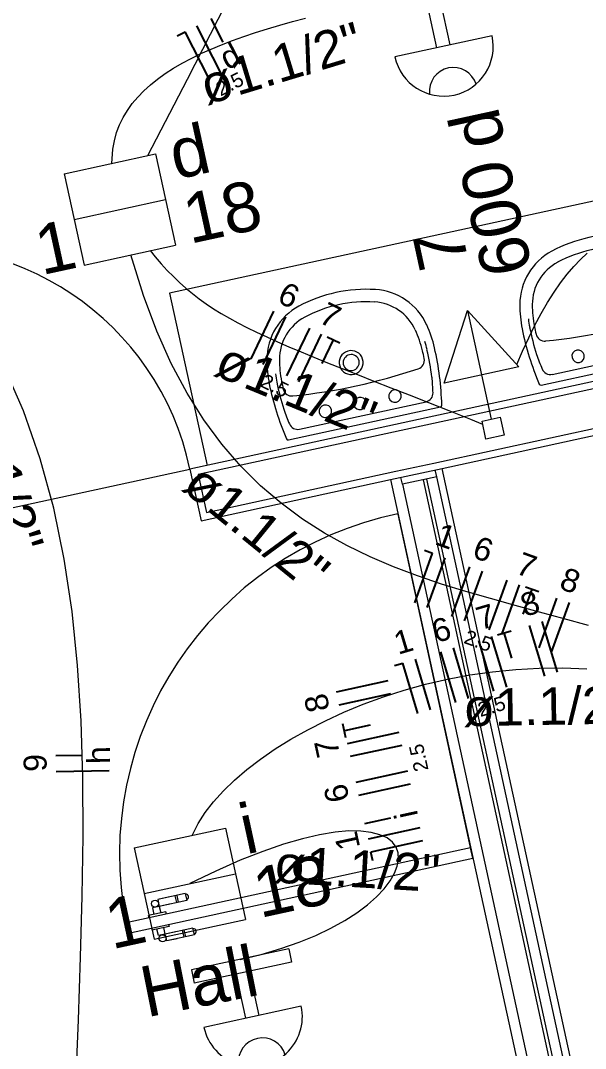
# Model space of a CAD drawing. Header units: millimetres. Extents: x -395 to 1008, y 9 to 692.
# Drawn here: x -36.458 to -34.856, y 50.314 to 53.233 of the extents above; entities that cross this region are included whole.
import ezdxf

# ---------------------------------------------------------------- set-up
doc = ezdxf.new("R2010")
doc.units = ezdxf.units.MM
doc.header["$LTSCALE"] = 0.1
doc.header["$MEASUREMENT"] = 0
for name, color, linetype, lineweight in [('.10 ultra fina', 240, 'Continuous', 5), ('.15', 150, 'Continuous', 15), ('.20', 130, 'Continuous', 5), ('.25', 70, 'Continuous', 5), ('.30', 50, 'Continuous', 5), ('.40 Interno parede', 27, 'Continuous', 5)]:
    doc.layers.add(name, color=color, linetype=linetype, lineweight=lineweight)
doc.styles.add('Arial', font='arial.ttf')
doc.styles.add('MicrosoftHimalaya', font='himalaya.ttf')

# ---------------------------------------------------------------- blocks, each defined once
blk = doc.blocks.new('eeetet')
at = {"layer": '.10 ultra fina', "color": 240, "lineweight": 5}
for p, q in [((659.6071, 113.0761), (657.1641, 112.5449)), ((659.7133, 112.5875), (657.2215, 112.0457)), ((659.698, 112.5637), (657.2453, 112.0304)), ((657.1641, 112.5449), (657.2704, 112.0563)), ((657.9136, 112.0631), (659.6139, 112.4329)), ((657.9374, 112.0479), (659.5986, 112.4091)), ((658.2498, 112.3148), (658.6084, 112.3928)), ((658.2186, 112.2845), (658.6495, 112.3782)), ((657.5326, 112.1589), (657.8917, 112.237)), ((657.5013, 112.1285), (657.9327, 112.2223)), ((657.8061, 112.0398), (657.9136, 112.0631)), ((656.4398, 111.8757), (657.2215, 112.0457)), ((657.2215, 112.0457), (657.2534, 111.8991)), ((657.2687, 111.9229), (657.8061, 112.0398)), ((657.7908, 112.016), (657.9374, 112.0479)), ((657.9221, 112.0241), (657.9179, 112.0436)), ((658.3624, 110.0935), (657.9374, 112.0479)), ((657.2453, 112.0304), (657.2687, 111.9229)), ((657.2534, 111.8991), (657.7908, 112.016)), ((657.7908, 112.016), (658.2158, 110.0616)), ((657.8244, 112.0028), (657.8202, 112.0224)), ((657.9221, 112.0241), (657.8244, 112.0028)), ((657.8244, 112.0028), (658.2409, 110.0876)), ((657.883, 112.0156), (658.2995, 110.1003)), ((657.8928, 112.0177), (658.3093, 110.1024)), ((658.3386, 110.1088), (657.9221, 112.0241)), ((658.0246, 110.9411), (657.8121, 111.9183)), ((658.0182, 110.9704), (657.041, 110.7579)), ((658.0246, 110.9411), (658.0182, 110.9704)), ((657.0474, 110.7286), (658.0246, 110.9411)), ((657.2087, 110.841), (657.1305, 110.824)), ((657.1843, 110.8356), (657.1885, 110.8161)), ((657.2087, 110.841), (657.213, 110.8214)), ((657.1599, 110.8303), (657.1305, 110.824)), ((657.1305, 110.824), (657.1348, 110.8044)), ((657.213, 110.8214), (657.1348, 110.8044)), ((657.1641, 110.8108), (657.1348, 110.8044)), ((657.1794, 110.8346), (657.1836, 110.815)), ((657.1535, 110.789), (657.1046, 110.7784)), ((657.106, 110.7721), (657.1046, 110.7784)), ((657.1348, 110.8044), (657.1152, 110.8002)), ((657.1152, 110.8002), (657.1193, 110.7816)), ((657.1348, 110.8044), (657.1388, 110.7859)), ((657.1549, 110.7827), (657.1535, 110.789)), ((657.041, 110.7579), (657.0474, 110.7286)), ((657.1612, 110.7534), (657.1625, 110.7475)), ((657.1124, 110.7428), (657.1137, 110.7369)), ((657.1625, 110.7475), (657.1137, 110.7369)), ((657.1324, 110.7215), (657.1283, 110.7401)), ((657.1519, 110.7258), (657.1324, 110.7215)), ((657.1519, 110.7258), (657.1479, 110.7443)), ((657.2301, 110.7428), (657.1519, 110.7258)), ((657.1812, 110.7321), (657.1519, 110.7258)), ((657.1561, 110.7062), (657.1519, 110.7258)), ((657.2343, 110.7232), (657.1561, 110.7062)), ((657.205, 110.7168), (657.2008, 110.7364)), ((657.2099, 110.7179), (657.2056, 110.7374)), ((657.2343, 110.7232), (657.2301, 110.7428)), ((657.1855, 110.7126), (657.1561, 110.7062))]:
    blk.add_line(p, q, dxfattribs=at)
for centre in [(657.1229, 110.8121), (657.1442, 110.7139)]:
    blk.add_circle(centre, 0.01, dxfattribs=at)
for centre, radius, start, end in [((658.4392, 112.3074), 0.4049, 86.3703, 118.1648), ((656.4439, 111.8827), 0.7947, 11.8603, 100.4854), ((658.4392, 112.3074), 0.3695, 86.3703, 118.1648), ((658.3296, 112.5128), 0.1721, 118.1648, 179.9507), ((658.3296, 112.5128), 0.1367, 118.1648, 179.9507), ((657.722, 112.1514), 0.4049, 86.3703, 118.1648), ((657.7369, 112.3839), 0.1721, 24.5843, 86.3703), ((657.6123, 112.3568), 0.1721, 118.1648, 179.9507), ((657.722, 112.1514), 0.3695, 86.3703, 118.1648), ((657.7369, 112.3839), 0.1367, 24.5843, 86.3702), ((658.5118, 112.5125), 0.3543, 179.9512, 191.1465), ((658.5118, 112.5125), 0.3189, 179.9507, 191.1459), ((657.6123, 112.3568), 0.1367, 118.1648, 179.9507), ((658.5118, 112.5125), 0.3323, 186.9749, 191.1458), ((658.0667, 114.0209), 1.6197, 275.8127, 288.7224), ((657.5713, 112.308), 0.3189, 13.3891, 24.5844), ((657.5713, 112.308), 0.3543, 13.389, 24.5842), ((658.9731, 112.6102), 0.826, 191.6177, 203.0134), ((658.8592, 112.5809), 0.6866, 191.146, 197.7494), ((658.6095, 112.5291), 0.418, 190.7865, 193.8843), ((658.2284, 112.4345), 0.0253, 193.5001, 275.8126), ((657.6792, 112.3483), 0.0339, 16.6668, 16.5961), ((657.5713, 112.308), 0.3323, 13.3892, 17.5601), ((657.2264, 112.2258), 0.6866, 6.7855, 13.3889), ((657.1096, 112.2051), 0.827, 1.5365, 12.918), ((658.3231, 112.3661), 0.0177, 102.2675, 282.2675), ((658.3231, 112.3661), 0.0177, 282.2675, 102.2675), ((657.7946, 112.3565), 0.3543, 179.9512, 191.1465), ((657.7946, 112.3565), 0.3189, 179.9507, 191.1459), ((657.6792, 112.3483), 0.0228, 102.2675, 282.2675), ((657.6792, 112.3483), 0.0228, 282.2675, 102.2675), ((657.8615, 112.3547), 0.0253, 288.7224, 11.0349), ((657.4755, 112.2826), 0.418, 10.6511, 13.7488), ((658.8542, 112.5921), 0.6853, 198.7726, 202.4848), ((657.3494, 113.8649), 1.6197, 275.8127, 288.7224), ((658.2444, 112.3397), 0.0253, 202.4845, 282.2675), ((657.7946, 112.3565), 0.3323, 186.9749, 191.1458), ((657.8923, 112.3732), 0.418, 190.7865, 193.8843), ((657.2267, 112.2382), 0.6853, 2.0505, 5.7628), ((658.2558, 112.4543), 0.826, 191.6177, 203.0134), ((658.142, 112.4249), 0.6866, 191.146, 197.7494), ((657.5112, 112.2786), 0.0253, 193.5001, 275.8126), ((657.8037, 112.2531), 0.0177, 102.2675, 282.2675), ((657.8037, 112.2531), 0.0177, 282.2675, 102.2675), ((658.2175, 112.2894), 0.00506, 203.0092, 282.2633), ((657.7045, 112.2321), 0.0177, 102.2675, 282.2675), ((657.7045, 112.2321), 0.0177, 282.2675, 102.2675), ((657.8863, 112.2619), 0.0253, 282.268, 2.0509), ((658.137, 112.4361), 0.6853, 198.7726, 202.4848), ((657.6059, 112.2101), 0.0177, 102.2675, 282.2675), ((657.6059, 112.2101), 0.0177, 282.2675, 102.2675), ((657.9317, 112.2272), 0.00506, 282.2704, 1.5394), ((657.5272, 112.1838), 0.0253, 202.4845, 282.2675), ((657.5003, 112.1334), 0.00506, 203.0092, 282.2633), ((658.0103, 110.9503), 0.9882, 101.5728, 191.2173), ((657.2108, 110.8312), 0.00749, 282.2675, 102.2675), ((657.2322, 110.733), 0.00749, 282.2675, 102.2675)]:
    blk.add_arc(centre, radius, start, end, dxfattribs=at)
at = {"layer": '.10 ultra fina', "color": 240, "lineweight": 5, "insert": (657.0992, 110.4871), "char_height": 0.144, "width": 0.461328, "attachment_point": 7, "rotation": 11.2657, "line_spacing_factor": 0.9, "style": 'MicrosoftHimalaya'}
blk.add_mtext('Hall', dxfattribs=at)

msp = doc.modelspace()

# ---------------------------------------------------------------- linework, layer by layer
at = {"layer": '.15', "color": 150, "lineweight": 15}
for p, q in [((-35.2398, 53.1633), (-35.2671, 53.2888)), ((-35.2773, 53.1551), (-35.3046, 53.2807)), ((-35.1206, 53.1892), (-35.3966, 53.1292)), ((-36.3346, 52.7975), (-36.0756, 52.8538)), ((-36.0756, 52.8538), (-36.0193, 52.5948)), ((-36.3346, 52.7975), (-36.2783, 52.5385)), ((-36.3064, 52.668), (-36.0475, 52.7243)), ((-36.2783, 52.5385), (-36.0193, 52.5948)), ((-35.2565, 52.2033), (-35.1906, 52.4095)), ((-35.1906, 52.4095), (-35.1507, 52.2263)), ((-35.1906, 52.4095), (-35.0449, 52.2493)), ((-35.0449, 52.2493), (-35.2565, 52.2033)), ((-35.1507, 52.2263), (-35.1235, 52.1012)), ((-35.1494, 52.0956), (-35.0976, 52.1068)), ((-35.1382, 52.0437), (-35.1494, 52.0956)), ((-35.0976, 52.1068), (-35.0863, 52.055)), ((-35.0863, 52.055), (-35.1382, 52.0437)), ((-36.1359, 50.8835), (-35.8769, 50.9398)), ((-35.8769, 50.9398), (-35.8206, 50.6808)), ((-36.1359, 50.8835), (-36.0796, 50.6245)), ((-36.1077, 50.754), (-35.8488, 50.8103)), ((-36.0796, 50.6245), (-35.8206, 50.6808)), ((-35.6978, 50.5971), (-35.9738, 50.5371)), ((-35.6978, 50.5971), (-35.6896, 50.5596)), ((-35.6896, 50.5596), (-35.9657, 50.4996)), ((-35.9738, 50.5371), (-35.9657, 50.4996)), ((-35.8191, 50.4), (-35.8464, 50.5255)), ((-35.7816, 50.4081), (-35.8089, 50.5337)), ((-35.6623, 50.4341), (-35.9384, 50.3741))]:
    msp.add_line(p, q, dxfattribs=at)
for centre, radius, start, end in [((-35.2586, 53.1592), 0.1412, 192.2675, 12.2675), ((-35.2309, 53.0317), 0.0678, 17.0728, 186.4505), ((-35.8003, 50.4041), 0.1412, 192.2673, 12.2677), ((-35.7726, 50.2766), 0.0678, 17.073, 186.4507)]:
    msp.add_arc(centre, radius, start, end, dxfattribs=at)
at = {"layer": '.20', "color": 130, "lineweight": 20}
for points in [[(-36.0975, 52.849), (-35.9853, 53.0659), (-35.898, 53.2363), (-35.8154, 53.3992), (-35.7378, 53.5547), (-35.6652, 53.7028), (-35.5978, 53.8436), (-35.5357, 53.9771), (-35.4791, 54.1034), (-35.4282, 54.2226), (-35.3831, 54.3346), (-35.344, 54.4395), (-35.3109, 54.5375), (-35.2841, 54.6284), (-35.2637, 54.7124), (-35.2499, 54.7896)], [(-36.1992, 52.8269), (-36.1968, 52.8676), (-36.1923, 52.8914), (-36.1859, 52.9143), (-36.1776, 52.9362), (-36.1674, 52.9572), (-36.1554, 52.9774), (-36.1417, 52.9967), (-36.1262, 53.0152), (-36.109, 53.033), (-36.0903, 53.05), (-36.07, 53.0663), (-36.0481, 53.082), (-36.0248, 53.097), (-36.0002, 53.1115), (-35.9741, 53.1253), (-35.9468, 53.1386), (-35.9182, 53.1515), (-35.8884, 53.1638), (-35.8574, 53.1757), (-35.8254, 53.1872), (-35.7923, 53.1983), (-35.7582, 53.209), (-35.7232, 53.2195), (-35.6873, 53.2297), (-35.6505, 53.2396)], [(-36.3013, 50.2131), (-36.2945, 50.3951), (-36.2883, 50.573), (-36.2835, 50.747), (-36.2811, 50.9168), (-36.2819, 51.0825), (-36.2868, 51.2441), (-36.2966, 51.4015), (-36.3122, 51.5547), (-36.3345, 51.7036), (-36.3644, 51.8483), (-36.4027, 51.9886), (-36.4503, 52.1246), (-36.508, 52.2563), (-36.5768, 52.3835), (-36.6575, 52.5062), (-36.751, 52.6245), (-36.8581, 52.7382), (-36.9797, 52.8474), (-37.1168, 52.952), (-37.27, 53.052)], [(-34.8476, 51.5148), (-34.9166, 51.5343), (-34.986, 51.5533), (-35.0556, 51.5721), (-35.1253, 51.5913), (-35.1949, 51.6113), (-35.264, 51.6327), (-35.3326, 51.656), (-35.4003, 51.6816), (-35.467, 51.71), (-35.5325, 51.7418), (-35.5965, 51.7774), (-35.6589, 51.8173), (-35.7193, 51.862), (-35.7777, 51.912), (-35.8338, 51.9678), (-35.8874, 52.0299), (-35.9382, 52.0988), (-35.9861, 52.175), (-36.0308, 52.2589), (-36.0722, 52.3511), (-36.1099, 52.4521), (-36.1452, 52.5674)], [(-36.0908, 52.5793), (-36.0763, 52.5616), (-36.0593, 52.5419), (-36.0422, 52.5233), (-36.0249, 52.5056), (-36.0073, 52.4888), (-35.9894, 52.4728), (-35.9709, 52.4575), (-35.9517, 52.4427), (-35.9318, 52.4284), (-35.9109, 52.4146), (-35.8891, 52.401), (-35.8661, 52.3876), (-35.8418, 52.3744), (-35.8162, 52.3612), (-35.789, 52.3479), (-35.7602, 52.3344), (-35.7297, 52.3207), (-35.6973, 52.3066), (-35.6629, 52.292), (-35.6264, 52.2769), (-35.5876, 52.2612), (-35.5465, 52.2447), (-35.5029, 52.2274), (-35.4567, 52.2092), (-35.4077, 52.19), (-35.3559, 52.1697), (-35.3012, 52.1481), (-35.2433, 52.1253), (-35.1823, 52.101), (-35.1476, 52.0871)], [(-35.0509, 52.2558), (-35.0346, 52.2936), (-35.017, 52.3316), (-34.9992, 52.3674), (-34.9813, 52.401), (-34.9632, 52.4323), (-34.9449, 52.4613), (-34.9265, 52.4881), (-34.9079, 52.5126), (-34.8892, 52.5347), (-34.8704, 52.5545), (-34.8515, 52.5719)], [(-35.9717, 50.9192), (-35.9546, 50.9533), (-35.9347, 50.984), (-35.9108, 51.0147), (-35.8829, 51.0454), (-35.8513, 51.076), (-35.8162, 51.1061), (-35.7777, 51.1357), (-35.736, 51.1645), (-35.6913, 51.1924), (-35.6438, 51.2193), (-35.5937, 51.2449), (-35.5411, 51.2691), (-35.4862, 51.2917), (-35.4293, 51.3125), (-35.3704, 51.3314), (-35.3098, 51.3481), (-35.2476, 51.3626), (-35.184, 51.3746), (-35.1193, 51.3839), (-35.0535, 51.3905), (-34.9869, 51.3941), (-34.9197, 51.3945), (-34.8519, 51.3916)], [(-35.8358, 50.5671), (-35.7758, 50.5814), (-35.72, 50.5977), (-35.6684, 50.6157), (-35.621, 50.6352), (-35.5779, 50.6559), (-35.539, 50.6775), (-35.5045, 50.6997), (-35.4743, 50.7223), (-35.4485, 50.7451), (-35.4271, 50.7677), (-35.4101, 50.7899), (-35.3976, 50.8115), (-35.3897, 50.8321), (-35.3863, 50.8515), (-35.3875, 50.8694), (-35.3933, 50.8856), (-35.4038, 50.8998), (-35.4189, 50.9118), (-35.4388, 50.9212), (-35.4634, 50.9278), (-35.4928, 50.9314), (-35.527, 50.9317), (-35.5661, 50.9283), (-35.61, 50.9211), (-35.6589, 50.9098), (-35.7127, 50.8941), (-35.7716, 50.8738), (-35.8354, 50.8485), (-35.9043, 50.818), (-35.9782, 50.7822)]]:
    msp.add_lwpolyline(points, dxfattribs=at)
at = {"layer": '.25', "color": 70, "lineweight": 25}
for p, q in [((-35.884, 53.1713), (-35.9181, 53.2381)), ((-36.0138, 53.1893), (-35.9915, 53.2007)), ((-35.9233, 53.067), (-35.9915, 53.2007)), ((-35.8899, 53.0841), (-35.9581, 53.2177)), ((-35.8045, 52.2721), (-35.7397, 52.4074)), ((-35.7707, 52.2559), (-35.7059, 52.3912)), ((-35.7031, 52.2235), (-35.6383, 52.3588)), ((-35.6692, 52.2073), (-35.6044, 52.3426)), ((-35.603, 52.2588), (-35.5706, 52.3264)), ((-35.5887, 52.3351), (-35.5526, 52.3178)), ((-35.3404, 51.5791), (-35.2895, 51.7201)), ((-35.313, 51.7286), (-35.2895, 51.7201)), ((-35.3051, 51.5663), (-35.2542, 51.7074)), ((-35.2346, 51.5409), (-35.1837, 51.6819)), ((-35.1993, 51.5281), (-35.1484, 51.6692)), ((-35.1288, 51.5027), (-35.0779, 51.6438)), ((-35.0935, 51.4899), (-35.0426, 51.631)), ((-35.0261, 51.6251), (-34.9885, 51.6115)), ((-35.0328, 51.5477), (-35.0073, 51.6183)), ((-34.9877, 51.4517), (-34.9368, 51.5928)), ((-34.9524, 51.439), (-34.9015, 51.5801)), ((-34.9716, 51.3717), (-35.0143, 51.5155)), ((-34.9357, 51.3824), (-34.9784, 51.5261)), ((-35.0794, 51.3396), (-35.1222, 51.4834)), ((-35.1054, 51.4884), (-35.0671, 51.4998)), ((-35.0649, 51.4222), (-35.0862, 51.4941)), ((-35.1873, 51.3076), (-35.23, 51.4513)), ((-35.1154, 51.3289), (-35.1581, 51.4727)), ((-35.2232, 51.2969), (-35.266, 51.4407)), ((-35.3977, 51.4015), (-35.3738, 51.4086)), ((-35.331, 51.2648), (-35.3738, 51.4086)), ((-35.2951, 51.2755), (-35.3378, 51.4193)), ((-35.4169, 51.3578), (-35.5635, 51.3259)), ((-35.409, 51.3211), (-35.5556, 51.2893)), ((-35.5354, 51.1964), (-35.5439, 51.2355)), ((-35.4663, 51.2319), (-35.5396, 51.216)), ((-35.3851, 51.2112), (-35.5316, 51.1793)), ((-35.3771, 51.1746), (-35.5237, 51.1427)), ((-36.2831, 51.1461), (-36.358, 51.1448)), ((-36.2072, 51.1026), (-36.3572, 51.0999)), ((-35.3612, 51.1013), (-35.5077, 51.0694)), ((-35.3532, 51.0647), (-35.4998, 51.0328)), ((-35.409, 50.9682), (-35.4823, 50.9523)), ((-35.3262, 50.9403), (-35.4727, 50.9084)), ((-35.3182, 50.9037), (-35.4648, 50.8718)), ((-35.4595, 50.8474), (-35.4648, 50.8718))]:
    msp.add_line(p, q, dxfattribs=at)

# ---------------------------------------------------------------- block references
at = {"layer": '.30'}
msp.add_blockref('eeetet', (-693.1998, -60.0867), dxfattribs=at)

# ---------------------------------------------------------------- texts
at = {"layer": '.40 Interno parede', "color": 27, "line_spacing_factor": 0.9, "style": 'Arial'}
for s, insert, char_height, width, attachment_point, rotation in [('ø1.1/2"', (-35.7039, 53.0582), 0.1059, 0.925083, 8, 16.9371), ('d', (-35.8486, 53.1015), 0.0653, 0.100107, 8, 27.0212), ('2.5', (-35.8558, 53.034), 0.04059, 0.152915, 8, 27.0212), ('d', (-35.0919, 52.9392), 0.1412, 0.216899, 8, 102.2677), ('d', (-36.0179, 52.7789), 0.1412, 0.216899, 7, 12.2675), ('600', (-35.039, 52.6862), 0.1412, 0.650698, 8, 102.2677), ('18', (-35.9782, 52.5962), 0.1412, 0.433799, 7, 12.2675), ('1', (-36.3988, 52.5093), 0.1412, 0.216899, 7, 12.2675), ('7', (-35.1976, 52.597), 0.1412, 0.216899, 8, 102.2677), ('6', (-35.7115, 52.4228), 0.0653, 0.100107, 8, 334.4073), ('7', (-35.5933, 52.3661), 0.0653, 0.100107, 8, 334.4073), ('ø1.1/2"', (-35.6979, 52.1348), 0.1059, 0.925083, 8, 337.57), ('2.5', (-35.7462, 52.1774), 0.04059, 0.152915, 8, 334.4073), ('ø1.1/2"', (-36.5646, 51.9365), 0.1059, 0.925083, 8, 287.3331), ('ø1.1/2"', (-35.8234, 51.7515), 0.1059, 0.925083, 8, 320.8683), ('1', (-35.2631, 51.7382), 0.0653, 0.100107, 8, 340.1541), ('6', (-35.1571, 51.7003), 0.0653, 0.100107, 8, 340.1541), ('7', (-35.0338, 51.6555), 0.0653, 0.100107, 8, 340.1541), ('8', (-34.9101, 51.6113), 0.0653, 0.100107, 8, 340.1541), ('8', (-35.0038, 51.5456), 0.0653, 0.100107, 8, 16.559), ('7', (-35.1298, 51.5085), 0.0653, 0.100107, 8, 16.559), ('6', (-35.2552, 51.471), 0.0653, 0.100107, 8, 16.559), ('1', (-35.3633, 51.4388), 0.0653, 0.100107, 8, 16.559), ('2.5', (-35.167, 51.4522), 0.04059, 0.152915, 8, 340.1541), ('ø1.1/2"', (-34.9665, 51.2301), 0.1059, 0.925083, 8, 0.9582), ('8', (-35.5853, 51.302), 0.0653, 0.100107, 8, 102.2677), ('2.5', (-35.1163, 51.2657), 0.04059, 0.152915, 8, 16.559), ('h', (-36.2047, 51.1476), 0.0653, 0.100107, 8, 91.0549), ('7', (-35.5573, 51.1735), 0.0653, 0.100107, 8, 102.2677), ('2.5', (-35.3087, 51.1437), 0.04059, 0.152915, 8, 102.2677), ('9', (-36.3836, 51.1256), 0.0653, 0.100107, 8, 91.0549), ('6', (-35.5295, 51.0455), 0.0653, 0.100107, 8, 102.2677), ('i', (-35.8192, 50.8649), 0.1412, 0.086646, 7, 12.2675), ('i', (-35.3326, 50.985), 0.0653, 0.03999, 8, 102.2677), ('1', (-35.5001, 50.9102), 0.0653, 0.100107, 8, 102.2677), ('ø1.1/2"', (-35.5073, 50.7691), 0.1059, 0.925083, 8, 356.661), ('18', (-35.7795, 50.6822), 0.1412, 0.433799, 7, 12.2675), ('1', (-36.2001, 50.5953), 0.1412, 0.216899, 7, 12.2675)]:
    msp.add_mtext(s, dxfattribs=dict(at, insert=insert, char_height=char_height, width=width, attachment_point=attachment_point, rotation=rotation))

doc.saveas('drawing.dxf')
